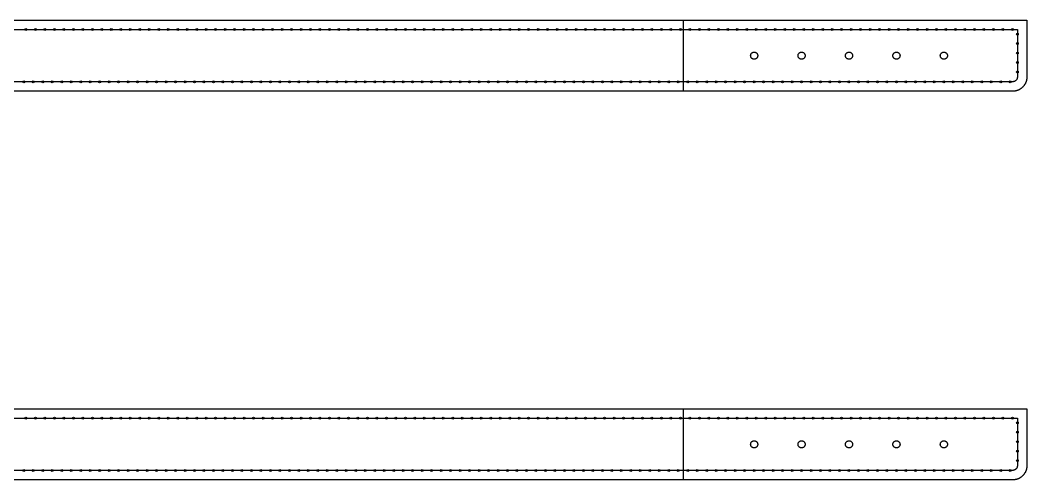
# Model space of a CAD drawing. Header units: millimetres. Extents: x 20 to 870, y -1614 to -15.
# Drawn here: x 445.4 to 870, y -1460.4 to -1266.4 of the extents above; entities that cross this region are included whole.
import ezdxf

# ---------------------------------------------------------------- set-up
doc = ezdxf.new("R2010")
doc.units = ezdxf.units.MM
doc.linetypes.add('DASHED', pattern=[5, 3, -2])
for name, color, linetype in [('BASE', 30, 'DASHED'), ('CUT', 7, 'CONTINUOUS'), ('HOLES', 6, 'CONTINUOUS'), ('MARKS', 4, 'CONTINUOUS'), ('STITCH', 6, 'CONTINUOUS')]:
    doc.layers.add(name, color=color, linetype=linetype)

msp = doc.modelspace()

# ---------------------------------------------------------------- linework, layer by layer
at = {"layer": 'BASE'}
for points in [[(24, -1270.4), (866, -1270.4), (866, -1290.35), (866, -1290.45), (866, -1290.49), (865.99, -1290.58), (865.99, -1290.64), (865.98, -1290.72), (865.97, -1290.73), (865.96, -1290.78), (865.96, -1290.79), (865.94, -1290.89), (865.92, -1290.95), (865.92, -1290.98), (865.91, -1290.99), (865.89, -1291.06), (865.86, -1291.13), (865.85, -1291.16), (865.84, -1291.17), (865.8, -1291.27), (865.76, -1291.34), (865.74, -1291.39), (865.74, -1291.39), (865.68, -1291.48), (865.66, -1291.51), (865.64, -1291.54), (865.64, -1291.55), (865.56, -1291.65), (865.56, -1291.66), (865.51, -1291.71), (865.49, -1291.74), (865.44, -1291.78), (865.42, -1291.8), (865.41, -1291.82), (865.34, -1291.88), (865.31, -1291.91), (865.27, -1291.95), (865.25, -1291.96), (865.17, -1292.03), (865.14, -1292.04), (865.12, -1292.06), (865.09, -1292.08), (865, -1292.13), (864.99, -1292.14), (864.96, -1292.16), (864.91, -1292.18), (864.87, -1292.2), (864.81, -1292.23), (864.76, -1292.25), (864.73, -1292.26), (864.68, -1292.28), (864.6, -1292.31), (864.58, -1292.31), (864.55, -1292.32), (864.49, -1292.34), (864.4, -1292.36), (864.38, -1292.36), (864.35, -1292.37), (864.32, -1292.37), (864.24, -1292.39), (864.18, -1292.39), (864.18, -1292.39), (864.1, -1292.4), (864.05, -1292.4), (863.95, -1292.4), (26.05, -1292.4)], [(24, -1434.4), (866, -1434.4), (866, -1454.35), (866, -1454.45), (866, -1454.49), (865.99, -1454.58), (865.99, -1454.64), (865.98, -1454.71), (865.97, -1454.73), (865.96, -1454.78), (865.96, -1454.79), (865.94, -1454.89), (865.92, -1454.95), (865.92, -1454.98), (865.91, -1454.99), (865.89, -1455.06), (865.86, -1455.13), (865.85, -1455.16), (865.84, -1455.17), (865.8, -1455.27), (865.76, -1455.34), (865.74, -1455.39), (865.74, -1455.39), (865.68, -1455.48), (865.66, -1455.51), (865.64, -1455.54), (865.64, -1455.55), (865.56, -1455.65), (865.56, -1455.66), (865.51, -1455.71), (865.49, -1455.74), (865.44, -1455.78), (865.42, -1455.8), (865.41, -1455.82), (865.34, -1455.88), (865.31, -1455.91), (865.27, -1455.95), (865.25, -1455.96), (865.17, -1456.02), (865.14, -1456.04), (865.12, -1456.06), (865.09, -1456.08), (865, -1456.13), (864.99, -1456.14), (864.96, -1456.16), (864.91, -1456.18), (864.87, -1456.2), (864.81, -1456.23), (864.76, -1456.25), (864.73, -1456.26), (864.68, -1456.28), (864.6, -1456.31), (864.58, -1456.31), (864.55, -1456.32), (864.49, -1456.34), (864.4, -1456.36), (864.38, -1456.36), (864.35, -1456.37), (864.32, -1456.37), (864.24, -1456.39), (864.18, -1456.39), (864.18, -1456.39), (864.1, -1456.4), (864.05, -1456.4), (863.95, -1456.4), (26.05, -1456.4)]]:
    msp.add_lwpolyline(points, dxfattribs=at)
at = {"layer": 'CUT'}
for points in [[(20, -1266.4), (870, -1266.4), (870, -1290.4), (870, -1290.55), (869.99, -1290.69), (869.98, -1290.84), (869.97, -1290.99), (869.95, -1291.13), (869.94, -1291.28), (869.91, -1291.43), (869.88, -1291.57), (869.85, -1291.71), (869.82, -1291.86), (869.78, -1292), (869.74, -1292.14), (869.7, -1292.28), (869.65, -1292.42), (869.6, -1292.56), (869.54, -1292.7), (869.49, -1292.83), (869.42, -1292.97), (869.36, -1293.1), (869.29, -1293.23), (869.22, -1293.36), (869.15, -1293.48), (869.07, -1293.61), (868.99, -1293.73), (868.91, -1293.85), (868.82, -1293.97), (868.73, -1294.09), (868.64, -1294.21), (868.54, -1294.32), (868.45, -1294.43), (868.35, -1294.54), (868.24, -1294.64), (868.14, -1294.75), (868.03, -1294.85), (867.92, -1294.94), (867.81, -1295.04), (867.69, -1295.13), (867.57, -1295.22), (867.45, -1295.31), (867.33, -1295.39), (867.21, -1295.47), (867.08, -1295.55), (866.96, -1295.62), (866.83, -1295.69), (866.7, -1295.76), (866.57, -1295.82), (866.43, -1295.89), (866.3, -1295.94), (866.16, -1296), (866.02, -1296.05), (865.88, -1296.1), (865.74, -1296.14), (865.6, -1296.18), (865.46, -1296.22), (865.31, -1296.25), (865.17, -1296.28), (865.03, -1296.31), (864.88, -1296.34), (864.73, -1296.35), (864.59, -1296.37), (864.44, -1296.38), (864.29, -1296.39), (864.15, -1296.4), (864, -1296.4), (26, -1296.4)], [(20, -1430.4), (870, -1430.4), (870, -1454.4), (870, -1454.55), (869.99, -1454.69), (869.98, -1454.84), (869.97, -1454.99), (869.95, -1455.13), (869.94, -1455.28), (869.91, -1455.43), (869.88, -1455.57), (869.85, -1455.71), (869.82, -1455.86), (869.78, -1456), (869.74, -1456.14), (869.7, -1456.28), (869.65, -1456.42), (869.6, -1456.56), (869.54, -1456.7), (869.49, -1456.83), (869.42, -1456.97), (869.36, -1457.1), (869.29, -1457.23), (869.22, -1457.36), (869.15, -1457.48), (869.07, -1457.61), (868.99, -1457.73), (868.91, -1457.85), (868.82, -1457.97), (868.73, -1458.09), (868.64, -1458.21), (868.54, -1458.32), (868.45, -1458.43), (868.35, -1458.54), (868.24, -1458.64), (868.14, -1458.75), (868.03, -1458.85), (867.92, -1458.94), (867.81, -1459.04), (867.69, -1459.13), (867.57, -1459.22), (867.45, -1459.31), (867.33, -1459.39), (867.21, -1459.47), (867.08, -1459.55), (866.96, -1459.62), (866.83, -1459.69), (866.7, -1459.76), (866.57, -1459.82), (866.43, -1459.89), (866.3, -1459.94), (866.16, -1460), (866.02, -1460.05), (865.88, -1460.1), (865.74, -1460.14), (865.6, -1460.18), (865.46, -1460.22), (865.31, -1460.25), (865.17, -1460.28), (865.03, -1460.31), (864.88, -1460.34), (864.73, -1460.35), (864.59, -1460.37), (864.44, -1460.38), (864.29, -1460.39), (864.15, -1460.4), (864, -1460.4), (26, -1460.4)]]:
    msp.add_lwpolyline(points, dxfattribs=at)
for points in [[(756.5, -1281.4), (756.5, -1281.52), (756.48, -1281.63), (756.46, -1281.75), (756.43, -1281.86), (756.39, -1281.97), (756.34, -1282.08), (756.28, -1282.18), (756.21, -1282.28), (756.14, -1282.37), (756.06, -1282.46), (755.97, -1282.54), (755.88, -1282.61), (755.78, -1282.68), (755.68, -1282.74), (755.57, -1282.79), (755.46, -1282.83), (755.35, -1282.86), (755.23, -1282.88), (755.12, -1282.9), (755, -1282.9), (754.88, -1282.9), (754.77, -1282.88), (754.65, -1282.86), (754.54, -1282.83), (754.43, -1282.79), (754.32, -1282.74), (754.22, -1282.68), (754.12, -1282.61), (754.03, -1282.54), (753.94, -1282.46), (753.86, -1282.37), (753.79, -1282.28), (753.72, -1282.18), (753.66, -1282.08), (753.61, -1281.97), (753.57, -1281.86), (753.54, -1281.75), (753.52, -1281.63), (753.5, -1281.52), (753.5, -1281.4), (753.5, -1281.28), (753.52, -1281.17), (753.54, -1281.05), (753.57, -1280.94), (753.61, -1280.83), (753.66, -1280.72), (753.72, -1280.62), (753.79, -1280.52), (753.86, -1280.43), (753.94, -1280.34), (754.03, -1280.26), (754.12, -1280.19), (754.22, -1280.12), (754.32, -1280.06), (754.43, -1280.01), (754.54, -1279.97), (754.65, -1279.94), (754.77, -1279.92), (754.88, -1279.9), (755, -1279.9), (755.12, -1279.9), (755.23, -1279.92), (755.35, -1279.94), (755.46, -1279.97), (755.57, -1280.01), (755.68, -1280.06), (755.78, -1280.12), (755.88, -1280.19), (755.97, -1280.26), (756.06, -1280.34), (756.14, -1280.43), (756.21, -1280.52), (756.28, -1280.62), (756.34, -1280.72), (756.39, -1280.83), (756.43, -1280.94), (756.46, -1281.05), (756.48, -1281.17), (756.5, -1281.28)], [(776.5, -1281.4), (776.5, -1281.52), (776.48, -1281.63), (776.46, -1281.75), (776.43, -1281.86), (776.39, -1281.97), (776.34, -1282.08), (776.28, -1282.18), (776.21, -1282.28), (776.14, -1282.37), (776.06, -1282.46), (775.97, -1282.54), (775.88, -1282.61), (775.78, -1282.68), (775.68, -1282.74), (775.57, -1282.79), (775.46, -1282.83), (775.35, -1282.86), (775.23, -1282.88), (775.12, -1282.9), (775, -1282.9), (774.88, -1282.9), (774.77, -1282.88), (774.65, -1282.86), (774.54, -1282.83), (774.43, -1282.79), (774.32, -1282.74), (774.22, -1282.68), (774.12, -1282.61), (774.03, -1282.54), (773.94, -1282.46), (773.86, -1282.37), (773.79, -1282.28), (773.72, -1282.18), (773.66, -1282.08), (773.61, -1281.97), (773.57, -1281.86), (773.54, -1281.75), (773.52, -1281.63), (773.5, -1281.52), (773.5, -1281.4), (773.5, -1281.28), (773.52, -1281.17), (773.54, -1281.05), (773.57, -1280.94), (773.61, -1280.83), (773.66, -1280.72), (773.72, -1280.62), (773.79, -1280.52), (773.86, -1280.43), (773.94, -1280.34), (774.03, -1280.26), (774.12, -1280.19), (774.22, -1280.12), (774.32, -1280.06), (774.43, -1280.01), (774.54, -1279.97), (774.65, -1279.94), (774.77, -1279.92), (774.88, -1279.9), (775, -1279.9), (775.12, -1279.9), (775.23, -1279.92), (775.35, -1279.94), (775.46, -1279.97), (775.57, -1280.01), (775.68, -1280.06), (775.78, -1280.12), (775.88, -1280.19), (775.97, -1280.26), (776.06, -1280.34), (776.14, -1280.43), (776.21, -1280.52), (776.28, -1280.62), (776.34, -1280.72), (776.39, -1280.83), (776.43, -1280.94), (776.46, -1281.05), (776.48, -1281.17), (776.5, -1281.28)], [(796.5, -1281.4), (796.5, -1281.52), (796.48, -1281.63), (796.46, -1281.75), (796.43, -1281.86), (796.39, -1281.97), (796.34, -1282.08), (796.28, -1282.18), (796.21, -1282.28), (796.14, -1282.37), (796.06, -1282.46), (795.97, -1282.54), (795.88, -1282.61), (795.78, -1282.68), (795.68, -1282.74), (795.57, -1282.79), (795.46, -1282.83), (795.35, -1282.86), (795.23, -1282.88), (795.12, -1282.9), (795, -1282.9), (794.88, -1282.9), (794.77, -1282.88), (794.65, -1282.86), (794.54, -1282.83), (794.43, -1282.79), (794.32, -1282.74), (794.22, -1282.68), (794.12, -1282.61), (794.03, -1282.54), (793.94, -1282.46), (793.86, -1282.37), (793.79, -1282.28), (793.72, -1282.18), (793.66, -1282.08), (793.61, -1281.97), (793.57, -1281.86), (793.54, -1281.75), (793.52, -1281.63), (793.5, -1281.52), (793.5, -1281.4), (793.5, -1281.28), (793.52, -1281.17), (793.54, -1281.05), (793.57, -1280.94), (793.61, -1280.83), (793.66, -1280.72), (793.72, -1280.62), (793.79, -1280.52), (793.86, -1280.43), (793.94, -1280.34), (794.03, -1280.26), (794.12, -1280.19), (794.22, -1280.12), (794.32, -1280.06), (794.43, -1280.01), (794.54, -1279.97), (794.65, -1279.94), (794.77, -1279.92), (794.88, -1279.9), (795, -1279.9), (795.12, -1279.9), (795.23, -1279.92), (795.35, -1279.94), (795.46, -1279.97), (795.57, -1280.01), (795.68, -1280.06), (795.78, -1280.12), (795.88, -1280.19), (795.97, -1280.26), (796.06, -1280.34), (796.14, -1280.43), (796.21, -1280.52), (796.28, -1280.62), (796.34, -1280.72), (796.39, -1280.83), (796.43, -1280.94), (796.46, -1281.05), (796.48, -1281.17), (796.5, -1281.28)], [(816.5, -1281.4), (816.5, -1281.52), (816.48, -1281.63), (816.46, -1281.75), (816.43, -1281.86), (816.39, -1281.97), (816.34, -1282.08), (816.28, -1282.18), (816.21, -1282.28), (816.14, -1282.37), (816.06, -1282.46), (815.97, -1282.54), (815.88, -1282.61), (815.78, -1282.68), (815.68, -1282.74), (815.57, -1282.79), (815.46, -1282.83), (815.35, -1282.86), (815.23, -1282.88), (815.12, -1282.9), (815, -1282.9), (814.88, -1282.9), (814.77, -1282.88), (814.65, -1282.86), (814.54, -1282.83), (814.43, -1282.79), (814.32, -1282.74), (814.22, -1282.68), (814.12, -1282.61), (814.03, -1282.54), (813.94, -1282.46), (813.86, -1282.37), (813.79, -1282.28), (813.72, -1282.18), (813.66, -1282.08), (813.61, -1281.97), (813.57, -1281.86), (813.54, -1281.75), (813.52, -1281.63), (813.5, -1281.52), (813.5, -1281.4), (813.5, -1281.28), (813.52, -1281.17), (813.54, -1281.05), (813.57, -1280.94), (813.61, -1280.83), (813.66, -1280.72), (813.72, -1280.62), (813.79, -1280.52), (813.86, -1280.43), (813.94, -1280.34), (814.03, -1280.26), (814.12, -1280.19), (814.22, -1280.12), (814.32, -1280.06), (814.43, -1280.01), (814.54, -1279.97), (814.65, -1279.94), (814.77, -1279.92), (814.88, -1279.9), (815, -1279.9), (815.12, -1279.9), (815.23, -1279.92), (815.35, -1279.94), (815.46, -1279.97), (815.57, -1280.01), (815.68, -1280.06), (815.78, -1280.12), (815.88, -1280.19), (815.97, -1280.26), (816.06, -1280.34), (816.14, -1280.43), (816.21, -1280.52), (816.28, -1280.62), (816.34, -1280.72), (816.39, -1280.83), (816.43, -1280.94), (816.46, -1281.05), (816.48, -1281.17), (816.5, -1281.28)], [(836.5, -1281.4), (836.5, -1281.52), (836.48, -1281.63), (836.46, -1281.75), (836.43, -1281.86), (836.39, -1281.97), (836.34, -1282.08), (836.28, -1282.18), (836.21, -1282.28), (836.14, -1282.37), (836.06, -1282.46), (835.97, -1282.54), (835.88, -1282.61), (835.78, -1282.68), (835.68, -1282.74), (835.57, -1282.79), (835.46, -1282.83), (835.35, -1282.86), (835.23, -1282.88), (835.12, -1282.9), (835, -1282.9), (834.88, -1282.9), (834.77, -1282.88), (834.65, -1282.86), (834.54, -1282.83), (834.43, -1282.79), (834.32, -1282.74), (834.22, -1282.68), (834.12, -1282.61), (834.03, -1282.54), (833.94, -1282.46), (833.86, -1282.37), (833.79, -1282.28), (833.72, -1282.18), (833.66, -1282.08), (833.61, -1281.97), (833.57, -1281.86), (833.54, -1281.75), (833.52, -1281.63), (833.5, -1281.52), (833.5, -1281.4), (833.5, -1281.28), (833.52, -1281.17), (833.54, -1281.05), (833.57, -1280.94), (833.61, -1280.83), (833.66, -1280.72), (833.72, -1280.62), (833.79, -1280.52), (833.86, -1280.43), (833.94, -1280.34), (834.03, -1280.26), (834.12, -1280.19), (834.22, -1280.12), (834.32, -1280.06), (834.43, -1280.01), (834.54, -1279.97), (834.65, -1279.94), (834.77, -1279.92), (834.88, -1279.9), (835, -1279.9), (835.12, -1279.9), (835.23, -1279.92), (835.35, -1279.94), (835.46, -1279.97), (835.57, -1280.01), (835.68, -1280.06), (835.78, -1280.12), (835.88, -1280.19), (835.97, -1280.26), (836.06, -1280.34), (836.14, -1280.43), (836.21, -1280.52), (836.28, -1280.62), (836.34, -1280.72), (836.39, -1280.83), (836.43, -1280.94), (836.46, -1281.05), (836.48, -1281.17), (836.5, -1281.28)], [(756.5, -1445.4), (756.5, -1445.52), (756.48, -1445.63), (756.46, -1445.75), (756.43, -1445.86), (756.39, -1445.97), (756.34, -1446.08), (756.28, -1446.18), (756.21, -1446.28), (756.14, -1446.37), (756.06, -1446.46), (755.97, -1446.54), (755.88, -1446.61), (755.78, -1446.68), (755.68, -1446.74), (755.57, -1446.79), (755.46, -1446.83), (755.35, -1446.86), (755.23, -1446.88), (755.12, -1446.9), (755, -1446.9), (754.88, -1446.9), (754.77, -1446.88), (754.65, -1446.86), (754.54, -1446.83), (754.43, -1446.79), (754.32, -1446.74), (754.22, -1446.68), (754.12, -1446.61), (754.03, -1446.54), (753.94, -1446.46), (753.86, -1446.37), (753.79, -1446.28), (753.72, -1446.18), (753.66, -1446.08), (753.61, -1445.97), (753.57, -1445.86), (753.54, -1445.75), (753.52, -1445.63), (753.5, -1445.52), (753.5, -1445.4), (753.5, -1445.28), (753.52, -1445.17), (753.54, -1445.05), (753.57, -1444.94), (753.61, -1444.83), (753.66, -1444.72), (753.72, -1444.62), (753.79, -1444.52), (753.86, -1444.43), (753.94, -1444.34), (754.03, -1444.26), (754.12, -1444.19), (754.22, -1444.12), (754.32, -1444.06), (754.43, -1444.01), (754.54, -1443.97), (754.65, -1443.94), (754.77, -1443.92), (754.88, -1443.9), (755, -1443.9), (755.12, -1443.9), (755.23, -1443.92), (755.35, -1443.94), (755.46, -1443.97), (755.57, -1444.01), (755.68, -1444.06), (755.78, -1444.12), (755.88, -1444.19), (755.97, -1444.26), (756.06, -1444.34), (756.14, -1444.43), (756.21, -1444.52), (756.28, -1444.62), (756.34, -1444.72), (756.39, -1444.83), (756.43, -1444.94), (756.46, -1445.05), (756.48, -1445.17), (756.5, -1445.28)], [(776.5, -1445.4), (776.5, -1445.52), (776.48, -1445.63), (776.46, -1445.75), (776.43, -1445.86), (776.39, -1445.97), (776.34, -1446.08), (776.28, -1446.18), (776.21, -1446.28), (776.14, -1446.37), (776.06, -1446.46), (775.97, -1446.54), (775.88, -1446.61), (775.78, -1446.68), (775.68, -1446.74), (775.57, -1446.79), (775.46, -1446.83), (775.35, -1446.86), (775.23, -1446.88), (775.12, -1446.9), (775, -1446.9), (774.88, -1446.9), (774.77, -1446.88), (774.65, -1446.86), (774.54, -1446.83), (774.43, -1446.79), (774.32, -1446.74), (774.22, -1446.68), (774.12, -1446.61), (774.03, -1446.54), (773.94, -1446.46), (773.86, -1446.37), (773.79, -1446.28), (773.72, -1446.18), (773.66, -1446.08), (773.61, -1445.97), (773.57, -1445.86), (773.54, -1445.75), (773.52, -1445.63), (773.5, -1445.52), (773.5, -1445.4), (773.5, -1445.28), (773.52, -1445.17), (773.54, -1445.05), (773.57, -1444.94), (773.61, -1444.83), (773.66, -1444.72), (773.72, -1444.62), (773.79, -1444.52), (773.86, -1444.43), (773.94, -1444.34), (774.03, -1444.26), (774.12, -1444.19), (774.22, -1444.12), (774.32, -1444.06), (774.43, -1444.01), (774.54, -1443.97), (774.65, -1443.94), (774.77, -1443.92), (774.88, -1443.9), (775, -1443.9), (775.12, -1443.9), (775.23, -1443.92), (775.35, -1443.94), (775.46, -1443.97), (775.57, -1444.01), (775.68, -1444.06), (775.78, -1444.12), (775.88, -1444.19), (775.97, -1444.26), (776.06, -1444.34), (776.14, -1444.43), (776.21, -1444.52), (776.28, -1444.62), (776.34, -1444.72), (776.39, -1444.83), (776.43, -1444.94), (776.46, -1445.05), (776.48, -1445.17), (776.5, -1445.28)], [(796.5, -1445.4), (796.5, -1445.52), (796.48, -1445.63), (796.46, -1445.75), (796.43, -1445.86), (796.39, -1445.97), (796.34, -1446.08), (796.28, -1446.18), (796.21, -1446.28), (796.14, -1446.37), (796.06, -1446.46), (795.97, -1446.54), (795.88, -1446.61), (795.78, -1446.68), (795.68, -1446.74), (795.57, -1446.79), (795.46, -1446.83), (795.35, -1446.86), (795.23, -1446.88), (795.12, -1446.9), (795, -1446.9), (794.88, -1446.9), (794.77, -1446.88), (794.65, -1446.86), (794.54, -1446.83), (794.43, -1446.79), (794.32, -1446.74), (794.22, -1446.68), (794.12, -1446.61), (794.03, -1446.54), (793.94, -1446.46), (793.86, -1446.37), (793.79, -1446.28), (793.72, -1446.18), (793.66, -1446.08), (793.61, -1445.97), (793.57, -1445.86), (793.54, -1445.75), (793.52, -1445.63), (793.5, -1445.52), (793.5, -1445.4), (793.5, -1445.28), (793.52, -1445.17), (793.54, -1445.05), (793.57, -1444.94), (793.61, -1444.83), (793.66, -1444.72), (793.72, -1444.62), (793.79, -1444.52), (793.86, -1444.43), (793.94, -1444.34), (794.03, -1444.26), (794.12, -1444.19), (794.22, -1444.12), (794.32, -1444.06), (794.43, -1444.01), (794.54, -1443.97), (794.65, -1443.94), (794.77, -1443.92), (794.88, -1443.9), (795, -1443.9), (795.12, -1443.9), (795.23, -1443.92), (795.35, -1443.94), (795.46, -1443.97), (795.57, -1444.01), (795.68, -1444.06), (795.78, -1444.12), (795.88, -1444.19), (795.97, -1444.26), (796.06, -1444.34), (796.14, -1444.43), (796.21, -1444.52), (796.28, -1444.62), (796.34, -1444.72), (796.39, -1444.83), (796.43, -1444.94), (796.46, -1445.05), (796.48, -1445.17), (796.5, -1445.28)], [(816.5, -1445.4), (816.5, -1445.52), (816.48, -1445.63), (816.46, -1445.75), (816.43, -1445.86), (816.39, -1445.97), (816.34, -1446.08), (816.28, -1446.18), (816.21, -1446.28), (816.14, -1446.37), (816.06, -1446.46), (815.97, -1446.54), (815.88, -1446.61), (815.78, -1446.68), (815.68, -1446.74), (815.57, -1446.79), (815.46, -1446.83), (815.35, -1446.86), (815.23, -1446.88), (815.12, -1446.9), (815, -1446.9), (814.88, -1446.9), (814.77, -1446.88), (814.65, -1446.86), (814.54, -1446.83), (814.43, -1446.79), (814.32, -1446.74), (814.22, -1446.68), (814.12, -1446.61), (814.03, -1446.54), (813.94, -1446.46), (813.86, -1446.37), (813.79, -1446.28), (813.72, -1446.18), (813.66, -1446.08), (813.61, -1445.97), (813.57, -1445.86), (813.54, -1445.75), (813.52, -1445.63), (813.5, -1445.52), (813.5, -1445.4), (813.5, -1445.28), (813.52, -1445.17), (813.54, -1445.05), (813.57, -1444.94), (813.61, -1444.83), (813.66, -1444.72), (813.72, -1444.62), (813.79, -1444.52), (813.86, -1444.43), (813.94, -1444.34), (814.03, -1444.26), (814.12, -1444.19), (814.22, -1444.12), (814.32, -1444.06), (814.43, -1444.01), (814.54, -1443.97), (814.65, -1443.94), (814.77, -1443.92), (814.88, -1443.9), (815, -1443.9), (815.12, -1443.9), (815.23, -1443.92), (815.35, -1443.94), (815.46, -1443.97), (815.57, -1444.01), (815.68, -1444.06), (815.78, -1444.12), (815.88, -1444.19), (815.97, -1444.26), (816.06, -1444.34), (816.14, -1444.43), (816.21, -1444.52), (816.28, -1444.62), (816.34, -1444.72), (816.39, -1444.83), (816.43, -1444.94), (816.46, -1445.05), (816.48, -1445.17), (816.5, -1445.28)], [(836.5, -1445.4), (836.5, -1445.52), (836.48, -1445.63), (836.46, -1445.75), (836.43, -1445.86), (836.39, -1445.97), (836.34, -1446.08), (836.28, -1446.18), (836.21, -1446.28), (836.14, -1446.37), (836.06, -1446.46), (835.97, -1446.54), (835.88, -1446.61), (835.78, -1446.68), (835.68, -1446.74), (835.57, -1446.79), (835.46, -1446.83), (835.35, -1446.86), (835.23, -1446.88), (835.12, -1446.9), (835, -1446.9), (834.88, -1446.9), (834.77, -1446.88), (834.65, -1446.86), (834.54, -1446.83), (834.43, -1446.79), (834.32, -1446.74), (834.22, -1446.68), (834.12, -1446.61), (834.03, -1446.54), (833.94, -1446.46), (833.86, -1446.37), (833.79, -1446.28), (833.72, -1446.18), (833.66, -1446.08), (833.61, -1445.97), (833.57, -1445.86), (833.54, -1445.75), (833.52, -1445.63), (833.5, -1445.52), (833.5, -1445.4), (833.5, -1445.28), (833.52, -1445.17), (833.54, -1445.05), (833.57, -1444.94), (833.61, -1444.83), (833.66, -1444.72), (833.72, -1444.62), (833.79, -1444.52), (833.86, -1444.43), (833.94, -1444.34), (834.03, -1444.26), (834.12, -1444.19), (834.22, -1444.12), (834.32, -1444.06), (834.43, -1444.01), (834.54, -1443.97), (834.65, -1443.94), (834.77, -1443.92), (834.88, -1443.9), (835, -1443.9), (835.12, -1443.9), (835.23, -1443.92), (835.35, -1443.94), (835.46, -1443.97), (835.57, -1444.01), (835.68, -1444.06), (835.78, -1444.12), (835.88, -1444.19), (835.97, -1444.26), (836.06, -1444.34), (836.14, -1444.43), (836.21, -1444.52), (836.28, -1444.62), (836.34, -1444.72), (836.39, -1444.83), (836.43, -1444.94), (836.46, -1445.05), (836.48, -1445.17), (836.5, -1445.28)]]:
    msp.add_lwpolyline(points, close=True, dxfattribs=at)
at = {"layer": 'HOLES'}
for centre in [(447.89, -1270.4), (451.89, -1270.4), (455.89, -1270.4), (459.89, -1270.4), (463.89, -1270.4), (467.89, -1270.4), (471.89, -1270.4), (475.89, -1270.4), (479.89, -1270.4), (483.89, -1270.4), (487.89, -1270.4), (491.89, -1270.4), (495.89, -1270.4), (499.89, -1270.4), (503.89, -1270.4), (507.89, -1270.4), (511.89, -1270.4), (515.89, -1270.4), (519.89, -1270.4), (523.89, -1270.4), (527.89, -1270.4), (531.89, -1270.4), (535.89, -1270.4), (539.89, -1270.4), (543.89, -1270.4), (547.89, -1270.4), (551.89, -1270.4), (555.89, -1270.4), (559.89, -1270.4), (563.89, -1270.4), (567.89, -1270.4), (571.89, -1270.4), (575.89, -1270.4), (579.89, -1270.4), (583.89, -1270.4), (587.89, -1270.4), (591.89, -1270.4), (595.89, -1270.4), (599.89, -1270.4), (603.89, -1270.4), (607.89, -1270.4), (611.89, -1270.4), (615.89, -1270.4), (619.89, -1270.4), (623.89, -1270.4), (627.89, -1270.4), (631.89, -1270.4), (635.89, -1270.4), (639.89, -1270.4), (643.89, -1270.4), (647.89, -1270.4), (651.89, -1270.4), (655.89, -1270.4), (659.89, -1270.4), (663.89, -1270.4), (667.89, -1270.4), (671.89, -1270.4), (675.89, -1270.4), (679.89, -1270.4), (683.89, -1270.4), (687.89, -1270.4), (691.89, -1270.4), (695.89, -1270.4), (699.89, -1270.4), (703.89, -1270.4), (707.89, -1270.4), (711.89, -1270.4), (715.89, -1270.4), (719.89, -1270.4), (723.89, -1270.4), (727.89, -1270.4), (731.89, -1270.4), (735.89, -1270.4), (739.89, -1270.4), (743.89, -1270.4), (747.89, -1270.4), (751.89, -1270.4), (755.89, -1270.4), (759.89, -1270.4), (763.89, -1270.4), (767.89, -1270.4), (771.89, -1270.4), (775.89, -1270.4), (779.89, -1270.4), (783.89, -1270.4), (787.89, -1270.4), (791.89, -1270.4), (795.89, -1270.4), (799.89, -1270.4), (803.89, -1270.4), (807.89, -1270.4), (811.89, -1270.4), (815.89, -1270.4), (819.89, -1270.4), (823.89, -1270.4), (827.89, -1270.4), (831.89, -1270.4), (835.89, -1270.4), (839.89, -1270.4), (843.89, -1270.4), (847.89, -1270.4), (851.89, -1270.4), (855.89, -1270.4), (859.89, -1270.4), (863.89, -1270.4), (866, -1272.29), (866, -1276.29), (866, -1280.29), (866, -1284.29), (866, -1288.29), (446.97, -1292.4), (450.97, -1292.4), (454.97, -1292.4), (458.97, -1292.4), (462.97, -1292.4), (466.97, -1292.4), (470.97, -1292.4), (474.97, -1292.4), (478.97, -1292.4), (482.97, -1292.4), (486.97, -1292.4), (490.97, -1292.4), (494.97, -1292.4), (498.97, -1292.4), (502.97, -1292.4), (506.97, -1292.4), (510.97, -1292.4), (514.97, -1292.4), (518.97, -1292.4), (522.97, -1292.4), (526.97, -1292.4), (530.97, -1292.4), (534.97, -1292.4), (538.97, -1292.4), (542.97, -1292.4), (546.97, -1292.4), (550.97, -1292.4), (554.97, -1292.4), (558.97, -1292.4), (562.97, -1292.4), (566.97, -1292.4), (570.97, -1292.4), (574.97, -1292.4), (578.97, -1292.4), (582.97, -1292.4), (586.97, -1292.4), (590.97, -1292.4), (594.97, -1292.4), (598.97, -1292.4), (602.97, -1292.4), (606.97, -1292.4), (610.97, -1292.4), (614.97, -1292.4), (618.97, -1292.4), (622.97, -1292.4), (626.97, -1292.4), (630.97, -1292.4), (634.97, -1292.4), (638.97, -1292.4), (642.97, -1292.4), (646.97, -1292.4), (650.97, -1292.4), (654.97, -1292.4), (658.97, -1292.4), (662.97, -1292.4), (666.97, -1292.4), (670.97, -1292.4), (674.97, -1292.4), (678.97, -1292.4), (682.97, -1292.4), (686.97, -1292.4), (690.97, -1292.4), (694.97, -1292.4), (698.97, -1292.4), (702.97, -1292.4), (706.97, -1292.4), (710.97, -1292.4), (714.97, -1292.4), (718.97, -1292.4), (722.97, -1292.4), (726.97, -1292.4), (730.97, -1292.4), (734.97, -1292.4), (738.97, -1292.4), (742.97, -1292.4), (746.97, -1292.4), (750.97, -1292.4), (754.97, -1292.4), (758.97, -1292.4), (762.97, -1292.4), (766.97, -1292.4), (770.97, -1292.4), (774.97, -1292.4), (778.97, -1292.4), (782.97, -1292.4), (786.97, -1292.4), (790.97, -1292.4), (794.97, -1292.4), (798.97, -1292.4), (802.97, -1292.4), (806.97, -1292.4), (810.97, -1292.4), (814.97, -1292.4), (818.97, -1292.4), (822.97, -1292.4), (826.97, -1292.4), (830.97, -1292.4), (834.97, -1292.4), (838.97, -1292.4), (842.97, -1292.4), (846.97, -1292.4), (850.97, -1292.4), (854.97, -1292.4), (858.97, -1292.4), (862.97, -1292.4), (447.89, -1434.4), (451.89, -1434.4), (455.89, -1434.4), (459.89, -1434.4), (463.89, -1434.4), (467.89, -1434.4), (471.89, -1434.4), (475.89, -1434.4), (479.89, -1434.4), (483.89, -1434.4), (487.89, -1434.4), (491.89, -1434.4), (495.89, -1434.4), (499.89, -1434.4), (503.89, -1434.4), (507.89, -1434.4), (511.89, -1434.4), (515.89, -1434.4), (519.89, -1434.4), (523.89, -1434.4), (527.89, -1434.4), (531.89, -1434.4), (535.89, -1434.4), (539.89, -1434.4), (543.89, -1434.4), (547.89, -1434.4), (551.89, -1434.4), (555.89, -1434.4), (559.89, -1434.4), (563.89, -1434.4), (567.89, -1434.4), (571.89, -1434.4), (575.89, -1434.4), (579.89, -1434.4), (583.89, -1434.4), (587.89, -1434.4), (591.89, -1434.4), (595.89, -1434.4), (599.89, -1434.4), (603.89, -1434.4), (607.89, -1434.4), (611.89, -1434.4), (615.89, -1434.4), (619.89, -1434.4), (623.89, -1434.4), (627.89, -1434.4), (631.89, -1434.4), (635.89, -1434.4), (639.89, -1434.4), (643.89, -1434.4), (647.89, -1434.4), (651.89, -1434.4), (655.89, -1434.4), (659.89, -1434.4), (663.89, -1434.4), (667.89, -1434.4), (671.89, -1434.4), (675.89, -1434.4), (679.89, -1434.4), (683.89, -1434.4), (687.89, -1434.4), (691.89, -1434.4), (695.89, -1434.4), (699.89, -1434.4), (703.89, -1434.4), (707.89, -1434.4), (711.89, -1434.4), (715.89, -1434.4), (719.89, -1434.4), (723.89, -1434.4), (727.89, -1434.4), (731.89, -1434.4), (735.89, -1434.4), (739.89, -1434.4), (743.89, -1434.4), (747.89, -1434.4), (751.89, -1434.4), (755.89, -1434.4), (759.89, -1434.4), (763.89, -1434.4), (767.89, -1434.4), (771.89, -1434.4), (775.89, -1434.4), (779.89, -1434.4), (783.89, -1434.4), (787.89, -1434.4), (791.89, -1434.4), (795.89, -1434.4), (799.89, -1434.4), (803.89, -1434.4), (807.89, -1434.4), (811.89, -1434.4), (815.89, -1434.4), (819.89, -1434.4), (823.89, -1434.4), (827.89, -1434.4), (831.89, -1434.4), (835.89, -1434.4), (839.89, -1434.4), (843.89, -1434.4), (847.89, -1434.4), (851.89, -1434.4), (855.89, -1434.4), (859.89, -1434.4), (863.89, -1434.4), (866, -1436.29), (866, -1440.29), (866, -1444.29), (866, -1448.29), (866, -1452.29), (446.97, -1456.4), (450.97, -1456.4), (454.97, -1456.4), (458.97, -1456.4), (462.97, -1456.4), (466.97, -1456.4), (470.97, -1456.4), (474.97, -1456.4), (478.97, -1456.4), (482.97, -1456.4), (486.97, -1456.4), (490.97, -1456.4), (494.97, -1456.4), (498.97, -1456.4), (502.97, -1456.4), (506.97, -1456.4), (510.97, -1456.4), (514.97, -1456.4), (518.97, -1456.4), (522.97, -1456.4), (526.97, -1456.4), (530.97, -1456.4), (534.97, -1456.4), (538.97, -1456.4), (542.97, -1456.4), (546.97, -1456.4), (550.97, -1456.4), (554.97, -1456.4), (558.97, -1456.4), (562.97, -1456.4), (566.97, -1456.4), (570.97, -1456.4), (574.97, -1456.4), (578.97, -1456.4), (582.97, -1456.4), (586.97, -1456.4), (590.97, -1456.4), (594.97, -1456.4), (598.97, -1456.4), (602.97, -1456.4), (606.97, -1456.4), (610.97, -1456.4), (614.97, -1456.4), (618.97, -1456.4), (622.97, -1456.4), (626.97, -1456.4), (630.97, -1456.4), (634.97, -1456.4), (638.97, -1456.4), (642.97, -1456.4), (646.97, -1456.4), (650.97, -1456.4), (654.97, -1456.4), (658.97, -1456.4), (662.97, -1456.4), (666.97, -1456.4), (670.97, -1456.4), (674.97, -1456.4), (678.97, -1456.4), (682.97, -1456.4), (686.97, -1456.4), (690.97, -1456.4), (694.97, -1456.4), (698.97, -1456.4), (702.97, -1456.4), (706.97, -1456.4), (710.97, -1456.4), (714.97, -1456.4), (718.97, -1456.4), (722.97, -1456.4), (726.97, -1456.4), (730.97, -1456.4), (734.97, -1456.4), (738.97, -1456.4), (742.97, -1456.4), (746.97, -1456.4), (750.97, -1456.4), (754.97, -1456.4), (758.97, -1456.4), (762.97, -1456.4), (766.97, -1456.4), (770.97, -1456.4), (774.97, -1456.4), (778.97, -1456.4), (782.97, -1456.4), (786.97, -1456.4), (790.97, -1456.4), (794.97, -1456.4), (798.97, -1456.4), (802.97, -1456.4), (806.97, -1456.4), (810.97, -1456.4), (814.97, -1456.4), (818.97, -1456.4), (822.97, -1456.4), (826.97, -1456.4), (830.97, -1456.4), (834.97, -1456.4), (838.97, -1456.4), (842.97, -1456.4), (846.97, -1456.4), (850.97, -1456.4), (854.97, -1456.4), (858.97, -1456.4), (862.97, -1456.4)]:
    msp.add_circle(centre, 0.4, dxfattribs=at)
at = {"layer": 'MARKS'}
for points in [[(725, -1266.4), (725, -1296.4)], [(725, -1430.4), (725, -1460.4)]]:
    msp.add_lwpolyline(points, dxfattribs=at)
at = {"layer": 'STITCH'}
for points in [[(24, -1270.4), (866, -1270.4), (866, -1290.35), (866, -1290.45), (866, -1290.49), (865.99, -1290.58), (865.99, -1290.64), (865.98, -1290.72), (865.97, -1290.73), (865.96, -1290.78), (865.96, -1290.79), (865.94, -1290.89), (865.92, -1290.95), (865.92, -1290.98), (865.91, -1290.99), (865.89, -1291.06), (865.86, -1291.13), (865.85, -1291.16), (865.84, -1291.17), (865.8, -1291.27), (865.76, -1291.34), (865.74, -1291.39)], [(865.74, -1291.39), (865.74, -1291.39), (865.68, -1291.48), (865.66, -1291.51), (865.64, -1291.54), (865.64, -1291.55), (865.56, -1291.65), (865.56, -1291.66), (865.51, -1291.71), (865.49, -1291.74), (865.44, -1291.78), (865.42, -1291.8), (865.41, -1291.82), (865.34, -1291.88), (865.31, -1291.91), (865.27, -1291.95), (865.25, -1291.96), (865.17, -1292.03), (865.14, -1292.04), (865.12, -1292.06), (865.09, -1292.08), (865, -1292.13), (864.99, -1292.14), (864.96, -1292.16), (864.91, -1292.18), (864.87, -1292.2), (864.81, -1292.23), (864.76, -1292.25), (864.73, -1292.26), (864.68, -1292.28), (864.6, -1292.31), (864.58, -1292.31), (864.55, -1292.32), (864.49, -1292.34), (864.4, -1292.36), (864.38, -1292.36), (864.35, -1292.37), (864.32, -1292.37), (864.24, -1292.39), (864.18, -1292.39), (864.18, -1292.39), (864.1, -1292.4), (864.05, -1292.4), (863.95, -1292.4), (26.05, -1292.4)], [(24, -1434.4), (866, -1434.4), (866, -1454.35), (866, -1454.45), (866, -1454.49), (865.99, -1454.58), (865.99, -1454.64), (865.98, -1454.71), (865.97, -1454.73), (865.96, -1454.78), (865.96, -1454.79), (865.94, -1454.89), (865.92, -1454.95), (865.92, -1454.98), (865.91, -1454.99), (865.89, -1455.06), (865.86, -1455.13), (865.85, -1455.16), (865.84, -1455.17), (865.8, -1455.27), (865.76, -1455.34), (865.74, -1455.39)], [(865.74, -1455.39), (865.74, -1455.39), (865.68, -1455.48), (865.66, -1455.51), (865.64, -1455.54), (865.64, -1455.55), (865.56, -1455.65), (865.56, -1455.66), (865.51, -1455.71), (865.49, -1455.74), (865.44, -1455.78), (865.42, -1455.8), (865.41, -1455.82), (865.34, -1455.88), (865.31, -1455.91), (865.27, -1455.95), (865.25, -1455.96), (865.17, -1456.02), (865.14, -1456.04), (865.12, -1456.06), (865.09, -1456.08), (865, -1456.13), (864.99, -1456.14), (864.96, -1456.16), (864.91, -1456.18), (864.87, -1456.2), (864.81, -1456.23), (864.76, -1456.25), (864.73, -1456.26), (864.68, -1456.28), (864.6, -1456.31), (864.58, -1456.31), (864.55, -1456.32), (864.49, -1456.34), (864.4, -1456.36), (864.38, -1456.36), (864.35, -1456.37), (864.32, -1456.37), (864.24, -1456.39), (864.18, -1456.39), (864.18, -1456.39), (864.1, -1456.4), (864.05, -1456.4), (863.95, -1456.4), (26.05, -1456.4)]]:
    msp.add_lwpolyline(points, dxfattribs=at)

doc.saveas('drawing.dxf')
